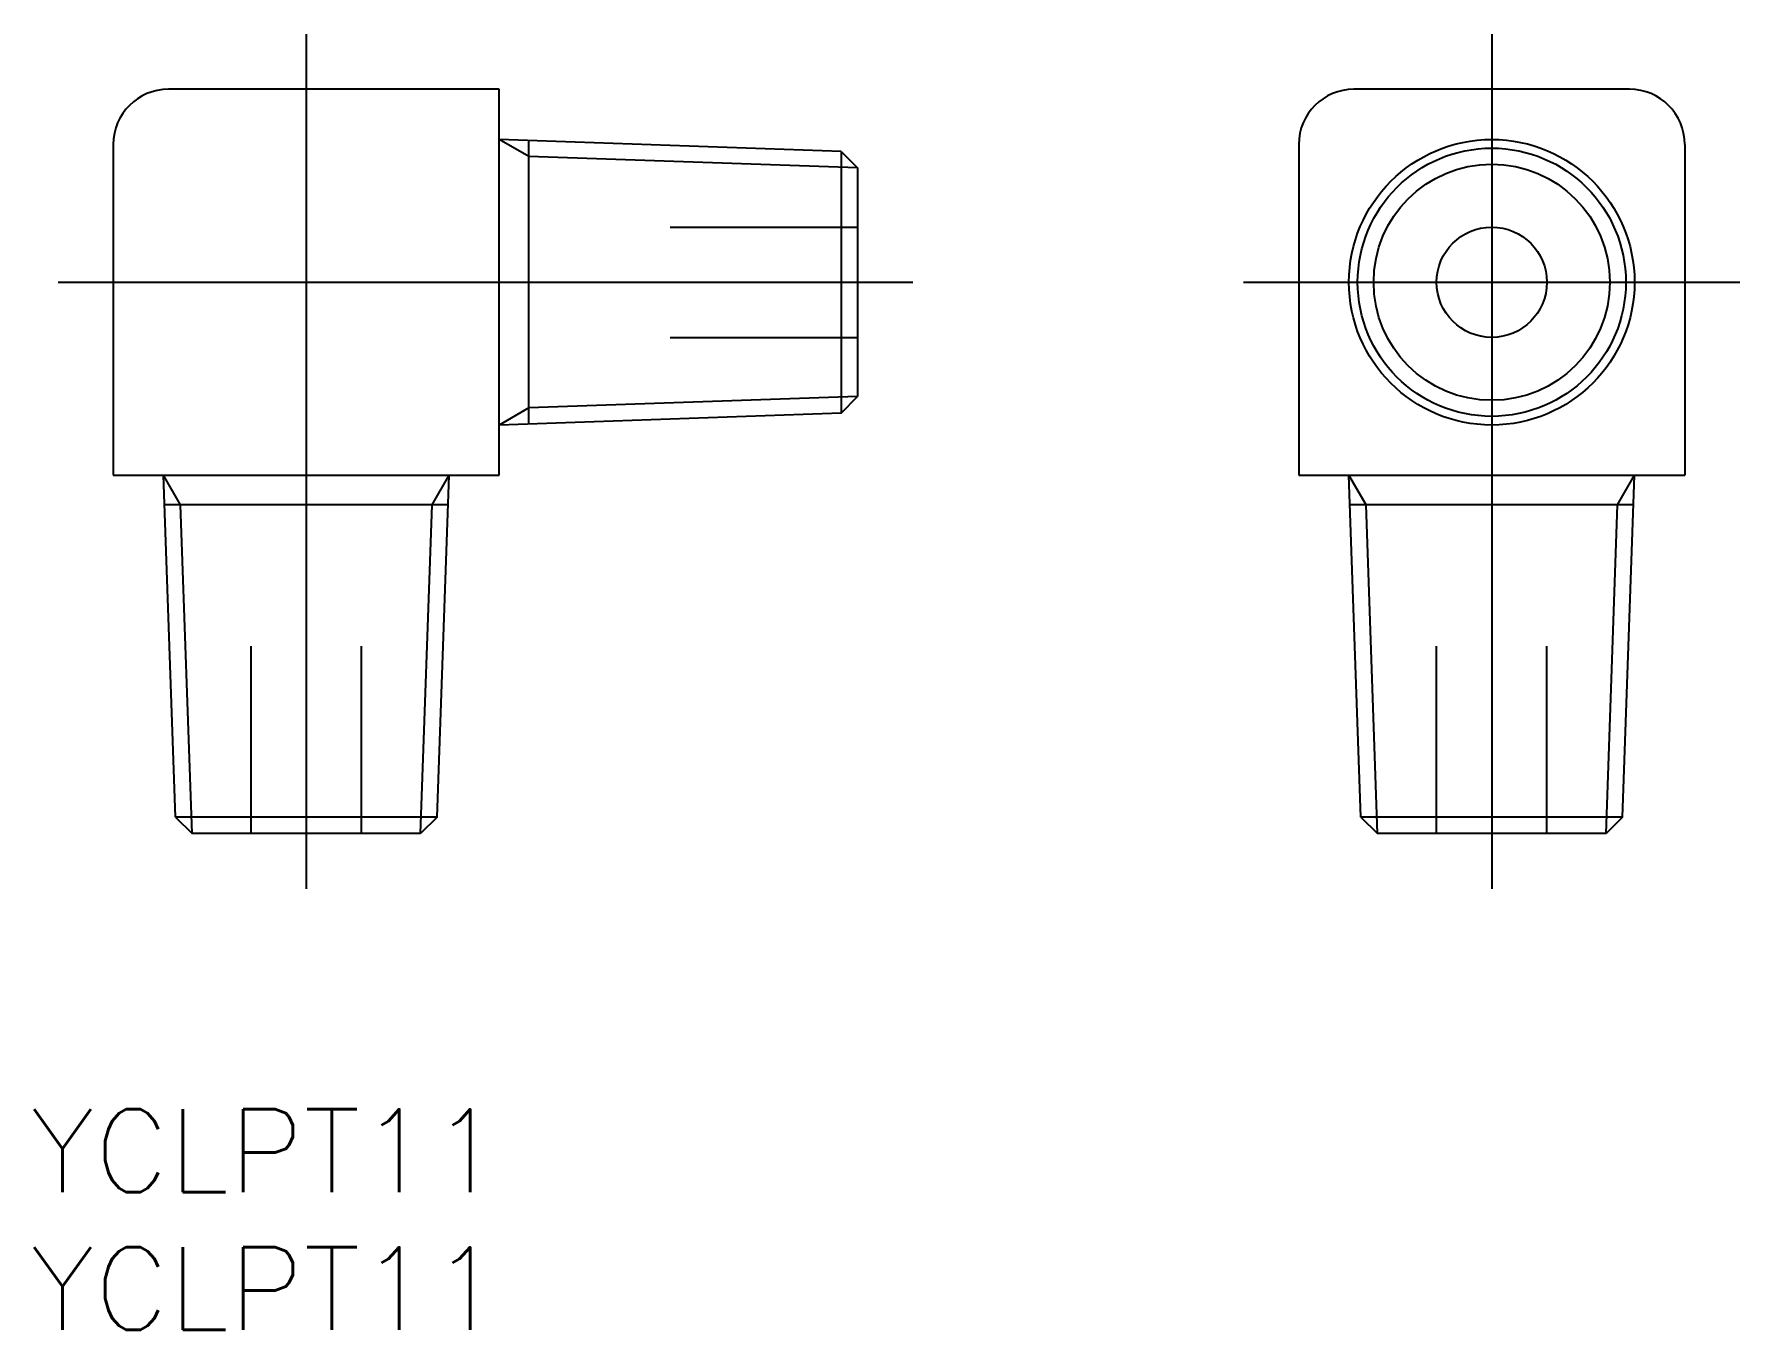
# Model space of a CAD drawing. Extents: x -9.9 to 52, y -38 to 9.
import ezdxf

# ---------------------------------------------------------------- set-up
doc = ezdxf.new("R2010")
doc.units = 0
doc.linetypes.add('CENTER', pattern=[50.8, 31.75, -6.35, 6.35, -6.35])
doc.linetypes.add('DASHED', pattern=[19.05, 12.7, -6.35])
doc.layers.get('0').update_dxf_attribs({"linetype": 'CONTINUOUS'})
doc.layers.add('CENTER', color=1, linetype='CENTER')
doc.styles.get("Standard").update_dxf_attribs({"font": 'txt.shx', "height": 3, "bigfont": 'bigfont.shx'})

msp = doc.modelspace()

# ---------------------------------------------------------------- linework, layer by layer
at = {"color": 7, "linetype": 'CONTINUOUS'}
for p, q in [((7, 7), (-5, 7)), ((7, -7), (7, 7)), ((48, 7), (38, 7)), ((-7, 5), (-7, -7)), ((19.398, 4.746), (7, 5.179)), ((8.071, -5.142), (8.071, 5.142)), ((36, 5), (36, -7)), ((50, 5), (50, -7)), ((19.398, 4.746), (19.398, -4.746)), ((19.398, 4.746), (20, 4.144)), ((20, 4.144), (20, -4.144)), ((19.398, -4.746), (20, -4.144)), ((19.398, -4.746), (7, -5.179)), ((-7, -7), (7, -7)), ((-4.746, -19.398), (-5.179, -7)), ((4.746, -19.398), (5.179, -7)), ((36, -7), (50, -7)), ((38.254, -19.398), (37.821, -7)), ((47.746, -19.398), (48.179, -7)), ((5.142, -8.071), (-5.142, -8.071)), ((48.142, -8.071), (37.858, -8.071)), ((4.746, -19.398), (-4.746, -19.398)), ((-4.746, -19.398), (-4.144, -20)), ((4.746, -19.398), (4.144, -20)), ((47.746, -19.398), (38.254, -19.398)), ((38.254, -19.398), (38.856, -20)), ((47.746, -19.398), (47.144, -20)), ((4.144, -20), (-4.144, -20)), ((47.144, -20), (38.856, -20))]:
    msp.add_line(p, q, dxfattribs=at)
at = {"color": 3, "linetype": 'CONTINUOUS'}
for p, q in [((8.071, 4.561), (7, 5.179)), ((20, 4.144), (8.071, 4.561)), ((20, -4.144), (8.071, -4.561)), ((8.071, -4.561), (7, -5.179)), ((-4.561, -8.071), (-5.179, -7)), ((4.561, -8.071), (5.179, -7)), ((38.439, -8.071), (37.821, -7)), ((47.561, -8.071), (48.179, -7)), ((-4.144, -20), (-4.561, -8.071)), ((4.144, -20), (4.561, -8.071)), ((38.856, -20), (38.439, -8.071)), ((47.144, -20), (47.561, -8.071))]:
    msp.add_line(p, q, dxfattribs=at)
at = {"color": 3, "linetype": 'DASHED'}
for p, q in [((13.199, 2), (20, 2)), ((13.199, -2), (20, -2)), ((-2, -20), (-2, -13.199)), ((2, -20), (2, -13.199)), ((41, -20), (41, -13.199)), ((45, -20), (45, -13.199))]:
    msp.add_line(p, q, dxfattribs=at)
at = {"color": 7, "linetype": 'CONTINUOUS'}
for radius in [5.179, 4.864, 2]:
    msp.add_circle((43, 0), radius, dxfattribs=at)
at = {"color": 3, "linetype": 'CONTINUOUS'}
msp.add_circle((43, 0), 4.283, dxfattribs=at)
at = {"color": 7, "linetype": 'CONTINUOUS'}
for centre, start, end in [((-5, 5), 90, 180), ((38, 5), 90, 180), ((48, 5), 0, 90)]:
    msp.add_arc(centre, 2, start, end, dxfattribs=at)
at = {"layer": 'CENTER', "color": 1, "linetype": 'CENTER'}
for p, q in [((0, 9), (0, -22)), ((43, 9), (43, -22)), ((-9, 0), (22, 0)), ((34, 0), (52, 0))]:
    msp.add_line(p, q, dxfattribs=at)

# ---------------------------------------------------------------- texts
at = {"color": 7, "linetype": 'CONTINUOUS'}
for p in [(-10, -33), (-10, -38)]:
    msp.add_text('YCLPT11', height=3, dxfattribs=at).set_placement(p)

doc.saveas('drawing.dxf')
